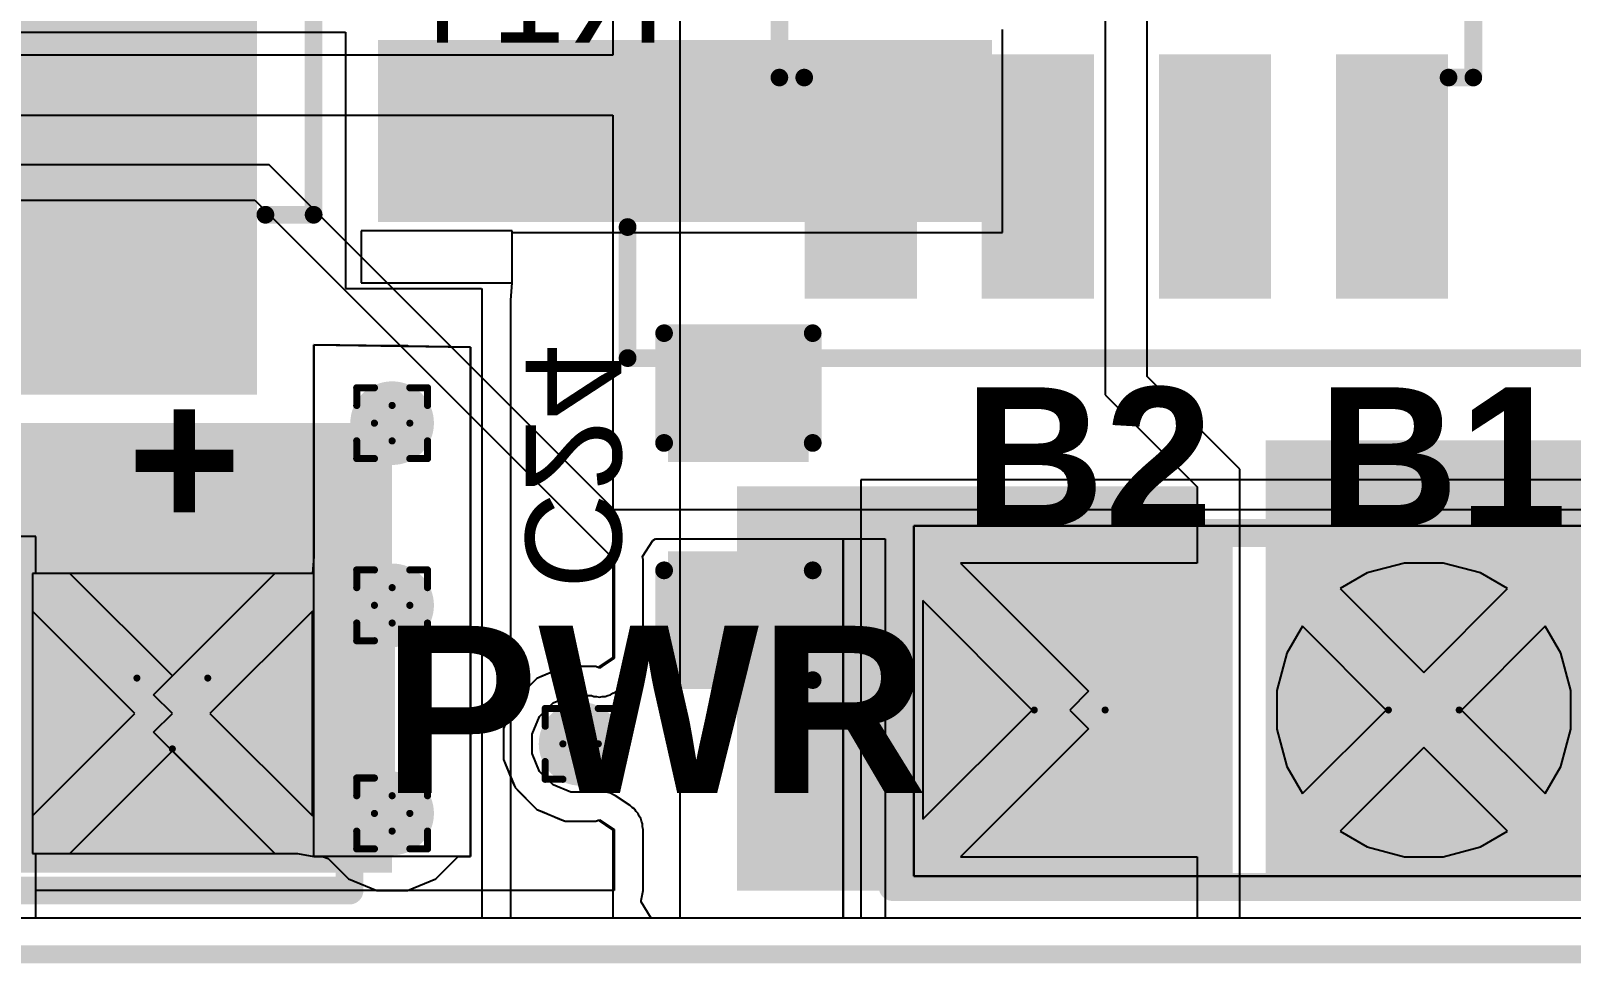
# Model space of a CAD drawing. Header units: inches. Extents: x -6 to 328, y -6 to 90.
# Drawn here: x 4.73 to 15.78, y -5.71 to 0.98 of the extents above; entities that cross this region are included whole.
import ezdxf

# ---------------------------------------------------------------- set-up
doc = ezdxf.new("R2010")
doc.units = ezdxf.units.IN
for name, color, linetype in [('Board Outline', 216, 'Continuous'), ('Bottom Layer', 5, 'Continuous'), ('Bottom Overlay', 54, 'Continuous'), ('Bottom Paste', 16, 'Continuous'), ('Bottom Solder', 6, 'Continuous'), ('Drill Drawing', 1, 'Continuous'), ('GND', 76, 'Continuous'), ('Multi-Layer', 9, 'Continuous'), ('Pad Holes', 156, 'Continuous'), ('PWR', 16, 'Continuous'), ('Top Layer', 1, 'Continuous'), ('Top Overlay', 2, 'Continuous'), ('Top Paste', 8, 'Continuous'), ('Top Solder', 216, 'Continuous'), ('Via Holes', 16, 'Continuous')]:
    doc.layers.add(name, color=color, linetype=linetype)
doc.styles.add('Arial', font='', dxfattribs={"height": 0.2})
doc.styles.add('Arial_Bold', font='', dxfattribs={"height": 0.2})
doc.styles.get('Arial').set_extended_font_data('Arial')
doc.styles.get('Arial_Bold').set_extended_font_data('Arial', bold=True)

# ---------------------------------------------------------------- blocks, each defined once
blk = doc.blocks.new('SOIC_8_B_4')
at = {"layer": 'Bottom Layer'}
for points in [[(-3.475, 1.605), (-3.475, 2.205), (-1.925, 2.205), (-1.925, 1.605)], [(1.925, 1.605), (1.925, 2.205), (3.475, 2.205), (3.475, 1.605)], [(-3.475, 0.335), (-3.475, 0.935), (-1.925, 0.935), (-1.925, 0.335)], [(1.925, 0.335), (1.925, 0.935), (3.475, 0.935), (3.475, 0.335)], [(-3.475, -0.935), (-3.475, -0.335), (-1.925, -0.335), (-1.925, -0.935)], [(1.925, -0.935), (1.925, -0.335), (3.475, -0.335), (3.475, -0.935)], [(-3.475, -2.205), (-3.475, -1.605), (-1.925, -1.605), (-1.925, -2.205)], [(1.925, -2.205), (1.925, -1.605), (3.475, -1.605), (3.475, -2.205)]]:
    blk.add_hatch(color=5, dxfattribs=at).paths.add_polyline_path(points)
at = {"layer": 'Bottom Overlay'}
blk.add_hatch(color=54, dxfattribs=at).paths.add_polyline_path([(-1.827, -2.238), (-1.497, -2.238), (-1.497, -1.578), (-1.827, -1.578)])
at = {"layer": 'Bottom Paste'}
for points in [[(-3.475, 1.605), (-3.475, 2.205), (-1.925, 2.205), (-1.925, 1.605)], [(1.925, 1.605), (1.925, 2.205), (3.475, 2.205), (3.475, 1.605)], [(-3.475, 0.335), (-3.475, 0.935), (-1.925, 0.935), (-1.925, 0.335)], [(1.925, 0.335), (1.925, 0.935), (3.475, 0.935), (3.475, 0.335)], [(-3.475, -0.935), (-3.475, -0.335), (-1.925, -0.335), (-1.925, -0.935)], [(1.925, -0.935), (1.925, -0.335), (3.475, -0.335), (3.475, -0.935)], [(-3.475, -2.205), (-3.475, -1.605), (-1.925, -1.605), (-1.925, -2.205)], [(1.925, -2.205), (1.925, -1.605), (3.475, -1.605), (3.475, -2.205)]]:
    blk.add_hatch(color=16, dxfattribs=at).paths.add_polyline_path(points)
at = {"layer": 'Bottom Solder'}
for points in [[(-3.577, 1.503), (-3.577, 2.307), (-1.823, 2.307), (-1.823, 1.503)], [(1.823, 1.503), (1.823, 2.307), (3.577, 2.307), (3.577, 1.503)], [(-3.577, 0.233), (-3.577, 1.037), (-1.823, 1.037), (-1.823, 0.233)], [(1.823, 0.233), (1.823, 1.037), (3.577, 1.037), (3.577, 0.233)], [(-3.577, -1.037), (-3.577, -0.233), (-1.823, -0.233), (-1.823, -1.037)], [(1.823, -1.037), (1.823, -0.233), (3.577, -0.233), (3.577, -1.037)], [(-3.577, -2.307), (-3.577, -1.503), (-1.823, -1.503), (-1.823, -2.307)], [(1.823, -2.307), (1.823, -1.503), (3.577, -1.503), (3.577, -2.307)]]:
    blk.add_hatch(color=6, dxfattribs=at).paths.add_polyline_path(points)
at = {"layer": 'Bottom Overlay', "const_width": 0.127}
for points in [[(1.991, 2.489), (-1.991, 2.489)], [(-1.991, 2.311), (-1.991, 2.489)], [(1.991, 2.311), (1.991, 2.489)], [(-3.759, -2.032), (-3.759, -1.778)], [(-3.632, -1.905), (-3.759, -1.778)], [(-3.759, -2.032), (-3.632, -1.905)], [(-1.991, -2.489), (-1.991, -2.311)], [(1.991, -2.489), (1.991, -2.311)], [(1.991, -2.489), (-1.991, -2.489)]]:
    blk.add_lwpolyline(points, dxfattribs=at)
at = {"layer": 'Bottom Overlay', "const_width": 0.0635}
for points in [[(-2.022, 2.489, 1), (-1.959, 2.489, 1)], [(-2.022, 2.489, 1), (-1.959, 2.489, 1)], [(1.959, 2.489, 1), (2.022, 2.489, 1)], [(1.959, 2.489, 1), (2.022, 2.489, 1)], [(-2.022, 2.311, 1), (-1.959, 2.311, 1)], [(1.959, 2.311, 1), (2.022, 2.311, 1)], [(-3.791, -1.778, 1), (-3.727, -1.778, 1)], [(-3.791, -1.778, 1), (-3.727, -1.778, 1)], [(-3.664, -1.905, 1), (-3.6, -1.905, 1)], [(-3.664, -1.905, 1), (-3.6, -1.905, 1)], [(-3.791, -2.032, 1), (-3.727, -2.032, 1)], [(-3.791, -2.032, 1), (-3.727, -2.032, 1)], [(-2.022, -2.311, 1), (-1.959, -2.311, 1)], [(1.959, -2.311, 1), (2.022, -2.311, 1)], [(-2.022, -2.489, 1), (-1.959, -2.489, 1)], [(-2.022, -2.489, 1), (-1.959, -2.489, 1)], [(1.959, -2.489, 1), (2.022, -2.489, 1)], [(1.959, -2.489, 1), (2.022, -2.489, 1)]]:
    blk.add_lwpolyline(points, format="xyb", close=True, dxfattribs=at)
blk = doc.blocks.new('HDR1X4__48')
at = {"layer": 'Bottom Layer'}
blk.add_hatch(color=5, dxfattribs=at).paths.add_polyline_path([(-0.8, 0.8), (0.8, 0.8), (0.8, -0.8), (-0.8, -0.8)])
h = blk.add_hatch(color=5, dxfattribs=at)
edge = h.paths.add_edge_path()
edge.add_arc((2.54, 0), 0.8, 0, 360)
h = blk.add_hatch(color=5, dxfattribs=at)
edge = h.paths.add_edge_path()
edge.add_arc((5.08, 0), 0.8, 0, 360)
h = blk.add_hatch(color=5, dxfattribs=at)
edge = h.paths.add_edge_path()
edge.add_arc((7.62, 0), 0.8, 0, 360)
at = {"layer": 'Bottom Solder'}
blk.add_hatch(color=6, dxfattribs=at).paths.add_polyline_path([(-0.902, 0.902), (0.902, 0.902), (0.902, -0.902), (-0.902, -0.902)])
h = blk.add_hatch(color=6, dxfattribs=at)
edge = h.paths.add_edge_path()
edge.add_arc((2.54, 0), 0.902, 0, 360)
h = blk.add_hatch(color=6, dxfattribs=at)
edge = h.paths.add_edge_path()
edge.add_arc((5.08, 0), 0.902, 0, 360)
h = blk.add_hatch(color=6, dxfattribs=at)
edge = h.paths.add_edge_path()
edge.add_arc((7.62, 0), 0.902, 0, 360)
at = {"layer": 'GND'}
blk.add_hatch(color=76, dxfattribs=at).paths.add_polyline_path([(-0.8, 0.8), (0.8, 0.8), (0.8, -0.8), (-0.8, -0.8)])
h = blk.add_hatch(color=76, dxfattribs=at)
edge = h.paths.add_edge_path()
edge.add_arc((2.54, 0), 0.8, 0, 360)
h = blk.add_hatch(color=76, dxfattribs=at)
edge = h.paths.add_edge_path()
edge.add_arc((5.08, 0), 0.8, 0, 360)
h = blk.add_hatch(color=76, dxfattribs=at)
edge = h.paths.add_edge_path()
edge.add_arc((7.62, 0), 0.8, 0, 360)
at = {"layer": 'Multi-Layer'}
blk.add_hatch(color=9, dxfattribs=at).paths.add_polyline_path([(-0.8, 0.8), (0.8, 0.8), (0.8, -0.8), (-0.8, -0.8)])
h = blk.add_hatch(color=9, dxfattribs=at)
edge = h.paths.add_edge_path()
edge.add_arc((2.54, 0), 0.8, 0, 360)
h = blk.add_hatch(color=9, dxfattribs=at)
edge = h.paths.add_edge_path()
edge.add_arc((5.08, 0), 0.8, 0, 360)
h = blk.add_hatch(color=9, dxfattribs=at)
edge = h.paths.add_edge_path()
edge.add_arc((7.62, 0), 0.8, 0, 360)
at = {"layer": 'Pad Holes'}
h = blk.add_hatch(color=7, dxfattribs=at)
edge = h.paths.add_edge_path()
edge.add_arc((0, 0), 0.475, 0, 360)
h = blk.add_hatch(color=7, dxfattribs=at)
edge = h.paths.add_edge_path()
edge.add_arc((2.54, 0), 0.475, 0, 360)
h = blk.add_hatch(color=7, dxfattribs=at)
edge = h.paths.add_edge_path()
edge.add_arc((5.08, 0), 0.475, 0, 360)
h = blk.add_hatch(color=7, dxfattribs=at)
edge = h.paths.add_edge_path()
edge.add_arc((7.62, 0), 0.475, 0, 360)
at = {"layer": 'PWR'}
blk.add_hatch(color=16, dxfattribs=at).paths.add_polyline_path([(-0.8, 0.8), (0.8, 0.8), (0.8, -0.8), (-0.8, -0.8)])
h = blk.add_hatch(color=16, dxfattribs=at)
edge = h.paths.add_edge_path()
edge.add_arc((2.54, 0), 0.8, 0, 360)
h = blk.add_hatch(color=16, dxfattribs=at)
edge = h.paths.add_edge_path()
edge.add_arc((5.08, 0), 0.8, 0, 360)
h = blk.add_hatch(color=16, dxfattribs=at)
edge = h.paths.add_edge_path()
edge.add_arc((7.62, 0), 0.8, 0, 360)
at = {"layer": 'Top Layer'}
blk.add_hatch(color=1, dxfattribs=at).paths.add_polyline_path([(-0.8, 0.8), (0.8, 0.8), (0.8, -0.8), (-0.8, -0.8)])
h = blk.add_hatch(color=1, dxfattribs=at)
edge = h.paths.add_edge_path()
edge.add_arc((2.54, 0), 0.8, 0, 360)
h = blk.add_hatch(color=1, dxfattribs=at)
edge = h.paths.add_edge_path()
edge.add_arc((5.08, 0), 0.8, 0, 360)
h = blk.add_hatch(color=1, dxfattribs=at)
edge = h.paths.add_edge_path()
edge.add_arc((7.62, 0), 0.8, 0, 360)
at = {"layer": 'Top Solder'}
blk.add_hatch(color=216, dxfattribs=at).paths.add_polyline_path([(-0.902, 0.902), (0.902, 0.902), (0.902, -0.902), (-0.902, -0.902)])
h = blk.add_hatch(color=216, dxfattribs=at)
edge = h.paths.add_edge_path()
edge.add_arc((2.54, 0), 0.902, 0, 360)
h = blk.add_hatch(color=216, dxfattribs=at)
edge = h.paths.add_edge_path()
edge.add_arc((5.08, 0), 0.902, 0, 360)
h = blk.add_hatch(color=216, dxfattribs=at)
edge = h.paths.add_edge_path()
edge.add_arc((7.62, 0), 0.902, 0, 360)
at = {"layer": 'Top Overlay', "const_width": 0.2}
for points in [[(-1.27, 1.27), (8.89, 1.27)], [(-1.27, -1.27), (-1.27, 1.27)], [(8.89, -1.27), (8.89, 1.27)], [(-1.27, -1.27), (8.89, -1.27)]]:
    blk.add_lwpolyline(points, dxfattribs=at)
at = {"layer": 'Top Overlay', "const_width": 0.1}
for points in [[(-1.32, 1.27, 1), (-1.22, 1.27, 1)], [(-1.32, 1.27, 1), (-1.22, 1.27, 1)], [(8.84, 1.27, 1), (8.94, 1.27, 1)], [(8.84, 1.27, 1), (8.94, 1.27, 1)], [(-1.32, -1.27, 1), (-1.22, -1.27, 1)], [(-1.32, -1.27, 1), (-1.22, -1.27, 1)], [(8.84, -1.27, 1), (8.94, -1.27, 1)], [(8.84, -1.27, 1), (8.94, -1.27, 1)]]:
    blk.add_lwpolyline(points, format="xyb", close=True, dxfattribs=at)
blk = doc.blocks.new('HR963370A_52')
at = {"layer": 'Top Layer'}
blk.add_hatch(color=1, dxfattribs=at).paths.add_polyline_path([(-6, 6.15), (-7.1, 6.15), (-7.1, 10.35), (-6, 10.35)])
at = {"layer": 'Top Paste'}
blk.add_hatch(color=8, dxfattribs=at).paths.add_polyline_path([(-6, 6.15), (-7.1, 6.15), (-7.1, 10.35), (-6, 10.35)])
at = {"layer": 'Top Solder'}
blk.add_hatch(color=216, dxfattribs=at).paths.add_polyline_path([(-5.898, 6.048), (-7.202, 6.048), (-7.202, 10.452), (-5.898, 10.452)])
at = {"layer": 'Top Overlay', "const_width": 0.127}
for points in [[(-8.179, 8.661), (-8.179, -8.23)], [(-8.179, 8.661), (-7.239, 8.661)]]:
    blk.add_lwpolyline(points, dxfattribs=at)
at = {"layer": 'Top Overlay', "const_width": 0.0635}
for points in [[(-8.211, 8.661, 1), (-8.147, 8.661, 1)], [(-8.211, 8.661, 1), (-8.147, 8.661, 1)], [(-7.271, 8.661, 1), (-7.207, 8.661, 1)]]:
    blk.add_lwpolyline(points, format="xyb", close=True, dxfattribs=at)
blk = doc.blocks.new('HDR1X2__54')
at = {"layer": 'Bottom Layer'}
blk.add_hatch(color=5, dxfattribs=at).paths.add_polyline_path([(-0.75, 0.75), (0.75, 0.75), (0.75, -0.75), (-0.75, -0.75)])
h = blk.add_hatch(color=5, dxfattribs=at)
edge = h.paths.add_edge_path()
edge.add_arc((2.54, 0), 0.75, 0, 360)
at = {"layer": 'Bottom Solder'}
blk.add_hatch(color=6, dxfattribs=at).paths.add_polyline_path([(-0.852, 0.852), (0.852, 0.852), (0.852, -0.852), (-0.852, -0.852)])
h = blk.add_hatch(color=6, dxfattribs=at)
edge = h.paths.add_edge_path()
edge.add_arc((2.54, 0), 0.852, 0, 360)
at = {"layer": 'GND'}
blk.add_hatch(color=76, dxfattribs=at).paths.add_polyline_path([(-0.75, 0.75), (0.75, 0.75), (0.75, -0.75), (-0.75, -0.75)])
h = blk.add_hatch(color=76, dxfattribs=at)
edge = h.paths.add_edge_path()
edge.add_arc((2.54, 0), 0.75, 0, 360)
at = {"layer": 'Multi-Layer'}
blk.add_hatch(color=9, dxfattribs=at).paths.add_polyline_path([(-0.75, 0.75), (0.75, 0.75), (0.75, -0.75), (-0.75, -0.75)])
h = blk.add_hatch(color=9, dxfattribs=at)
edge = h.paths.add_edge_path()
edge.add_arc((2.54, 0), 0.75, 0, 360)
at = {"layer": 'Pad Holes'}
h = blk.add_hatch(color=7, dxfattribs=at)
edge = h.paths.add_edge_path()
edge.add_arc((0, 0), 0.45, 0, 360)
h = blk.add_hatch(color=7, dxfattribs=at)
edge = h.paths.add_edge_path()
edge.add_arc((2.54, 0), 0.45, 0, 360)
at = {"layer": 'PWR'}
blk.add_hatch(color=16, dxfattribs=at).paths.add_polyline_path([(-0.75, 0.75), (0.75, 0.75), (0.75, -0.75), (-0.75, -0.75)])
h = blk.add_hatch(color=16, dxfattribs=at)
edge = h.paths.add_edge_path()
edge.add_arc((2.54, 0), 0.75, 0, 360)
at = {"layer": 'Top Layer'}
blk.add_hatch(color=1, dxfattribs=at).paths.add_polyline_path([(-0.75, 0.75), (0.75, 0.75), (0.75, -0.75), (-0.75, -0.75)])
h = blk.add_hatch(color=1, dxfattribs=at)
edge = h.paths.add_edge_path()
edge.add_arc((2.54, 0), 0.75, 0, 360)
at = {"layer": 'Top Solder'}
blk.add_hatch(color=216, dxfattribs=at).paths.add_polyline_path([(-0.852, 0.852), (0.852, 0.852), (0.852, -0.852), (-0.852, -0.852)])
h = blk.add_hatch(color=216, dxfattribs=at)
edge = h.paths.add_edge_path()
edge.add_arc((2.54, 0), 0.852, 0, 360)
at = {"layer": 'Top Overlay', "const_width": 0.2}
for points in [[(-1.27, 1.27), (-1.27, -1.27)], [(3.81, 1.27), (-1.27, 1.27)], [(3.81, 1.27), (3.81, -1.27)], [(3.81, -1.27), (-1.27, -1.27)]]:
    blk.add_lwpolyline(points, dxfattribs=at)
at = {"layer": 'Top Overlay', "const_width": 0.1}
for points in [[(-1.32, 1.27, 1), (-1.22, 1.27, 1)], [(-1.32, 1.27, 1), (-1.22, 1.27, 1)], [(3.76, 1.27, 1), (3.86, 1.27, 1)], [(3.76, 1.27, 1), (3.86, 1.27, 1)], [(-1.32, -1.27, 1), (-1.22, -1.27, 1)], [(-1.32, -1.27, 1), (-1.22, -1.27, 1)], [(3.76, -1.27, 1), (3.86, -1.27, 1)], [(3.76, -1.27, 1), (3.86, -1.27, 1)]]:
    blk.add_lwpolyline(points, format="xyb", close=True, dxfattribs=at)
blk = doc.blocks.new('SMA_60')
at = {"layer": 'Top Layer'}
for points in [[(-3.25, 0.85), (-0.75, 0.85), (-0.75, -0.85), (-3.25, -0.85)], [(0.75, 0.85), (3.25, 0.85), (3.25, -0.85), (0.75, -0.85)]]:
    blk.add_hatch(color=1, dxfattribs=at).paths.add_polyline_path(points)
at = {"layer": 'Top Overlay'}
for points in [[(-4.445, -1.422), (-3.278, -1.422), (-3.278, 1.422), (-4.445, 1.422)], [(-3.3, 0.924), (-2.596, 0.924), (-2.596, 1.422), (-3.3, 1.422)], [(-3.3, -1.422), (-2.596, -1.422), (-2.596, -0.924), (-3.3, -0.924)]]:
    blk.add_hatch(color=2, dxfattribs=at).paths.add_polyline_path(points)
at = {"layer": 'Top Paste'}
for points in [[(-3.25, 0.85), (-0.75, 0.85), (-0.75, -0.85), (-3.25, -0.85)], [(0.75, 0.85), (3.25, 0.85), (3.25, -0.85), (0.75, -0.85)]]:
    blk.add_hatch(color=8, dxfattribs=at).paths.add_polyline_path(points)
at = {"layer": 'Top Solder'}
for points in [[(-3.352, 0.952), (-0.648, 0.952), (-0.648, -0.952), (-3.352, -0.952)], [(0.648, 0.952), (3.352, 0.952), (3.352, -0.952), (0.648, -0.952)]]:
    blk.add_hatch(color=216, dxfattribs=at).paths.add_polyline_path(points)
at = {"layer": 'Top Overlay', "const_width": 0.127}
for points in [[(2.061, 1.358), (-2.658, 1.358)], [(2.061, 1.012), (2.061, 1.358)], [(2.061, -1.358), (2.061, -1.012)], [(2.061, -1.358), (-2.658, -1.358)]]:
    blk.add_lwpolyline(points, dxfattribs=at)
at = {"layer": 'Top Overlay', "const_width": 0.0635}
for points in [[(-2.69, 1.358, 1), (-2.626, 1.358, 1)], [(2.029, 1.358, 1), (2.093, 1.358, 1)], [(2.029, 1.358, 1), (2.093, 1.358, 1)], [(2.029, 1.012, 1), (2.093, 1.012, 1)], [(2.029, -1.012, 1), (2.093, -1.012, 1)], [(-2.69, -1.358, 1), (-2.626, -1.358, 1)], [(2.029, -1.358, 1), (2.093, -1.358, 1)], [(2.029, -1.358, 1), (2.093, -1.358, 1)]]:
    blk.add_lwpolyline(points, format="xyb", close=True, dxfattribs=at)
blk = doc.blocks.new('C___0603_B_75')
at = {"layer": 'Bottom Layer'}
for points in [[(-1.143, -0.445), (-1.143, 0.445), (-0.381, 0.445), (-0.381, -0.445)], [(0.381, -0.445), (0.381, 0.445), (1.143, 0.445), (1.143, -0.445)]]:
    blk.add_hatch(color=5, dxfattribs=at).paths.add_polyline_path(points)
at = {"layer": 'Bottom Paste'}
for points in [[(-1.143, -0.445), (-1.143, 0.445), (-0.381, 0.445), (-0.381, -0.445)], [(0.381, -0.445), (0.381, 0.445), (1.143, 0.445), (1.143, -0.445)]]:
    blk.add_hatch(color=16, dxfattribs=at).paths.add_polyline_path(points)
at = {"layer": 'Bottom Solder'}
for points in [[(-1.203, -0.504), (-1.203, 0.504), (-0.321, 0.504), (-0.321, -0.504)], [(0.321, -0.504), (0.321, 0.504), (1.203, 0.504), (1.203, -0.504)]]:
    blk.add_hatch(color=6, dxfattribs=at).paths.add_polyline_path(points)
at = {"layer": 'Bottom Overlay', "const_width": 0.127}
for points in [[(-1.245, -0.533), (-1.245, 0.533)], [(-0.457, 0.533), (-1.245, 0.533)], [(1.245, 0.533), (0.457, 0.533)], [(1.245, -0.533), (1.245, 0.533)], [(-0.457, -0.533), (-1.245, -0.533)], [(1.245, -0.533), (0.457, -0.533)]]:
    blk.add_lwpolyline(points, dxfattribs=at)
at = {"layer": 'Bottom Overlay', "const_width": 0.0635}
for points in [[(-1.276, 0.533, 1), (-1.213, 0.533, 1)], [(-1.276, 0.533, 1), (-1.213, 0.533, 1)], [(-0.489, 0.533, 1), (-0.425, 0.533, 1)], [(0.425, 0.533, 1), (0.489, 0.533, 1)], [(1.213, 0.533, 1), (1.276, 0.533, 1)], [(1.213, 0.533, 1), (1.276, 0.533, 1)], [(-1.276, -0.533, 1), (-1.213, -0.533, 1)], [(-1.276, -0.533, 1), (-1.213, -0.533, 1)], [(-0.489, -0.533, 1), (-0.425, -0.533, 1)], [(0.425, -0.533, 1), (0.489, -0.533, 1)], [(1.213, -0.533, 1), (1.276, -0.533, 1)], [(1.213, -0.533, 1), (1.276, -0.533, 1)]]:
    blk.add_lwpolyline(points, format="xyb", close=True, dxfattribs=at)

msp = doc.modelspace()

# ---------------------------------------------------------------- hatches: boundary and pattern name
at = {"layer": 'Bottom Layer'}
h = msp.add_hatch(color=5, dxfattribs=at)
edge = h.paths.add_edge_path()
edge.add_arc((7.32, -1.839), 0.3, 0, 360)
for points in [[(4.764, -5.065), (7.32, -5.065), (7.32, -1.839), (4.764, -1.839)], [(11.063, -5.192), (13.349, -5.192), (13.349, -2.855), (11.063, -2.855)], [(13.603, -5.192), (15.889, -5.192), (15.889, -2.855), (13.603, -2.855)]]:
    msp.add_hatch(color=5, dxfattribs=at).paths.add_polyline_path(points)
h = msp.add_hatch(color=5, dxfattribs=at)
edge = h.paths.add_edge_path()
edge.add_arc((7.32, -3.146), 0.3, 0, 360)
h = msp.add_hatch(color=5, dxfattribs=at)
edge = h.paths.add_edge_path()
edge.add_arc((8.672, -4.14), 0.3, 0, 360)
h = msp.add_hatch(color=5, dxfattribs=at)
edge = h.paths.add_edge_path()
edge.add_arc((7.32, -4.639), 0.3, 0, 360)
at = {"layer": 'GND'}
h = msp.add_hatch(color=76, dxfattribs=at)
edge = h.paths.add_edge_path()
edge.add_arc((7.32, -1.839), 0.3, 0, 360)
msp.add_hatch(color=76, dxfattribs=at).paths.add_polyline_path([(1.563, -4.887), (4.74, -4.887), (4.74, -2.855), (1.563, -2.855)])
h = msp.add_hatch(color=76, dxfattribs=at)
edge = h.paths.add_edge_path()
edge.add_arc((7.32, -3.146), 0.3, 0, 360)
h = msp.add_hatch(color=76, dxfattribs=at)
edge = h.paths.add_edge_path()
edge.add_arc((8.672, -4.14), 0.3, 0, 360)
h = msp.add_hatch(color=76, dxfattribs=at)
edge = h.paths.add_edge_path()
edge.add_arc((7.32, -4.639), 0.3, 0, 360)
at = {"layer": 'PWR'}
h = msp.add_hatch(color=16, dxfattribs=at)
edge = h.paths.add_edge_path()
edge.add_arc((7.32, -1.839), 0.3, 0, 360)
for points in [[(4.485, -5.065), (7.32, -5.065), (7.32, -1.839), (4.485, -1.839)], [(13.587, -5.188), (15.915, -5.188), (15.915, -1.962), (13.587, -1.962)], [(9.793, -5.192), (13.095, -5.192), (13.095, -2.292), (9.793, -2.292)]]:
    msp.add_hatch(color=16, dxfattribs=at).paths.add_polyline_path(points)
h = msp.add_hatch(color=16, dxfattribs=at)
edge = h.paths.add_edge_path()
edge.add_arc((7.32, -3.146), 0.3, 0, 360)
h = msp.add_hatch(color=16, dxfattribs=at)
edge = h.paths.add_edge_path()
edge.add_arc((8.672, -4.14), 0.3, 0, 360)
h = msp.add_hatch(color=16, dxfattribs=at)
edge = h.paths.add_edge_path()
edge.add_arc((7.32, -4.639), 0.3, 0, 360)
at = {"layer": 'Top Layer'}
h = msp.add_hatch(color=1, dxfattribs=at)
edge = h.paths.add_edge_path()
edge.add_arc((7.32, -1.839), 0.3, 0, 360)
for points in [[(4.764, -5.065), (7.32, -5.065), (7.32, -1.839), (4.764, -1.839)], [(11.063, -5.192), (13.349, -5.192), (13.349, -2.703), (11.063, -2.703)], [(13.603, -5.192), (15.889, -5.192), (15.889, -2.703), (13.603, -2.703)]]:
    msp.add_hatch(color=1, dxfattribs=at).paths.add_polyline_path(points)
h = msp.add_hatch(color=1, dxfattribs=at)
edge = h.paths.add_edge_path()
edge.add_arc((7.32, -3.146), 0.3, 0, 360)
h = msp.add_hatch(color=1, dxfattribs=at)
edge = h.paths.add_edge_path()
edge.add_arc((8.672, -4.14), 0.3, 0, 360)
h = msp.add_hatch(color=1, dxfattribs=at)
edge = h.paths.add_edge_path()
edge.add_arc((7.32, -4.639), 0.3, 0, 360)
at = {"layer": 'Top Overlay'}
msp.add_hatch(color=2, dxfattribs=at).paths.add_polyline_path([(7.014, -4.493), (7.341, -4.493), (7.341, -3.277), (7.014, -3.277)])
at = {"layer": 'Via Holes'}
h = msp.add_hatch(color=7, dxfattribs=at)
edge = h.paths.add_edge_path()
edge.add_arc((7.32, -1.839), 0.15, 0, 360)
h = msp.add_hatch(color=7, dxfattribs=at)
edge = h.paths.add_edge_path()
edge.add_arc((7.32, -3.146), 0.15, 0, 360)
h = msp.add_hatch(color=7, dxfattribs=at)
edge = h.paths.add_edge_path()
edge.add_arc((8.672, -4.14), 0.15, 0, 360)
h = msp.add_hatch(color=7, dxfattribs=at)
edge = h.paths.add_edge_path()
edge.add_arc((7.32, -4.639), 0.15, 0, 360)

# ---------------------------------------------------------------- linework, layer by layer
at = {"layer": 'Board Outline', "const_width": 0.127}
msp.add_lwpolyline([(-1.407, -5.65), (32.407, -5.65)], dxfattribs=at)
at = {"layer": 'Bottom Layer'}
for p, q in [((6.437, 0.015), (2.046, 0.015)), ((8.913, -2.461), (6.437, 0.015)), ((1.874, -0.239), (6.335, -0.239)), ((6.335, -0.239), (8.913, -2.817)), ((20.969, -2.461), (8.913, -2.461)), ((4.764, -2.652), (1.895, -2.652)), ((4.764, -2.918), (4.764, -2.652)), ((9.116, -2.795), (9.191, -2.681)), ((9.191, -2.681), (9.21, -2.669)), ((9.21, -2.669), (10.555, -2.669)), ((10.555, -2.669), (10.856, -2.669)), ((10.555, -5.391), (10.555, -2.669)), ((10.555, -2.669), (10.555, -5.391)), ((10.856, -2.669), (10.856, -5.391)), ((8.913, -2.817), (8.913, -2.836)), ((8.913, -2.836), (8.913, -2.837)), ((8.913, -2.837), (8.913, -3.526)), ((9.116, -2.796), (9.116, -2.795)), ((9.116, -2.797), (9.116, -2.796)), ((9.116, -2.798), (9.116, -2.797)), ((9.12, -2.817), (9.116, -2.798)), ((9.12, -2.836), (9.12, -2.817)), ((9.12, -2.837), (9.12, -2.836)), ((9.12, -3.526), (9.12, -2.837)), ((6.478, -2.918), (4.764, -2.918)), ((5.609, -3.787), (6.478, -2.918)), ((6.748, -3.187), (6.013, -3.922)), ((6.748, -4.657), (6.748, -3.187)), ((8.913, -3.526), (8.824, -3.586)), ((8.913, -3.526), (8.913, -3.526)), ((8.913, -3.526), (8.913, -3.526)), ((8.913, -3.526), (8.913, -3.526)), ((9.116, -3.546), (9.12, -3.526)), ((9.12, -3.526), (9.12, -3.526)), ((8.524, -3.602), (8.396, -3.655)), ((8.562, -3.586), (8.524, -3.602)), ((8.524, -3.602), (8.524, -3.602)), ((8.782, -3.586), (8.562, -3.586)), ((8.807, -3.597), (8.782, -3.586)), ((8.824, -3.586), (8.807, -3.597)), ((8.807, -3.597), (8.807, -3.597)), ((8.824, -3.586), (8.824, -3.586)), ((9.071, -3.656), (9.085, -3.641)), ((9.085, -3.641), (9.093, -3.623)), ((9.093, -3.623), (9.104, -3.606)), ((9.104, -3.606), (9.108, -3.586)), ((9.108, -3.586), (9.116, -3.567)), ((9.116, -3.567), (9.116, -3.546)), ((8.329, -3.7), (8.232, -3.797)), ((8.358, -3.671), (8.329, -3.7)), ((8.396, -3.655), (8.358, -3.671)), ((8.396, -3.655), (8.396, -3.655)), ((8.94, -3.758), (9.028, -3.699)), ((9.028, -3.699), (9.043, -3.684)), ((9.043, -3.684), (9.06, -3.673)), ((9.06, -3.673), (9.071, -3.656)), ((9.06, -3.673), (9.06, -3.673)), ((5.744, -3.922), (5.609, -3.787)), ((8.187, -3.865), (8.134, -3.992)), ((8.202, -3.827), (8.187, -3.865)), ((8.187, -3.865), (8.187, -3.865)), ((8.232, -3.797), (8.202, -3.827)), ((8.232, -3.797), (8.232, -3.797)), ((8.378, -3.944), (8.476, -3.846)), ((8.476, -3.846), (8.603, -3.794)), ((8.603, -3.794), (8.751, -3.794)), ((8.751, -3.794), (8.767, -3.8)), ((8.767, -3.8), (8.787, -3.8)), ((8.787, -3.8), (8.807, -3.804)), ((8.807, -3.804), (8.827, -3.8)), ((8.827, -3.8), (8.848, -3.8)), ((8.848, -3.8), (8.867, -3.792)), ((8.867, -3.792), (8.887, -3.788)), ((8.887, -3.788), (8.904, -3.777)), ((8.904, -3.777), (8.923, -3.769)), ((8.923, -3.769), (8.94, -3.758)), ((8.94, -3.758), (8.94, -3.758)), ((5.609, -4.057), (5.744, -3.922)), ((6.013, -3.922), (6.748, -4.657)), ((8.325, -4.071), (8.378, -3.944)), ((8.378, -3.944), (8.378, -3.944)), ((6.478, -4.926), (5.609, -4.057)), ((8.134, -3.992), (8.118, -4.03)), ((8.118, -4.03), (8.118, -4.071)), ((8.118, -4.071), (8.118, -4.209)), ((8.134, -3.992), (8.134, -3.992)), ((8.325, -4.209), (8.325, -4.071)), ((8.118, -4.209), (8.118, -4.251)), ((8.118, -4.251), (8.134, -4.289)), ((8.134, -4.289), (8.134, -4.289)), ((8.134, -4.289), (8.187, -4.416)), ((8.378, -4.337), (8.325, -4.209)), ((8.187, -4.416), (8.187, -4.416)), ((8.187, -4.416), (8.202, -4.454)), ((8.476, -4.434), (8.378, -4.337)), ((8.202, -4.454), (8.232, -4.483)), ((8.232, -4.483), (8.329, -4.581)), ((8.603, -4.487), (8.476, -4.434)), ((8.476, -4.434), (8.476, -4.434)), ((8.751, -4.487), (8.603, -4.487)), ((8.767, -4.481), (8.751, -4.487)), ((8.787, -4.481), (8.767, -4.481)), ((8.807, -4.477), (8.787, -4.481)), ((8.827, -4.481), (8.807, -4.477)), ((8.848, -4.481), (8.827, -4.481)), ((8.867, -4.489), (8.848, -4.481)), ((8.887, -4.493), (8.867, -4.489)), ((8.904, -4.504), (8.887, -4.493)), ((8.923, -4.512), (8.904, -4.504)), ((9.028, -4.582), (8.923, -4.512)), ((8.329, -4.581), (8.329, -4.581)), ((8.329, -4.581), (8.358, -4.61)), ((8.358, -4.61), (8.396, -4.626)), ((8.396, -4.626), (8.396, -4.626)), ((8.396, -4.626), (8.524, -4.679)), ((9.043, -4.597), (9.028, -4.582)), ((9.06, -4.608), (9.043, -4.597)), ((9.071, -4.625), (9.06, -4.608)), ((9.085, -4.639), (9.071, -4.625)), ((9.093, -4.658), (9.085, -4.639)), ((8.524, -4.679), (8.524, -4.679)), ((8.524, -4.679), (8.562, -4.694)), ((8.562, -4.694), (8.782, -4.694)), ((8.782, -4.694), (8.807, -4.684)), ((8.807, -4.684), (8.807, -4.684)), ((8.807, -4.684), (8.807, -4.684)), ((8.807, -4.684), (8.913, -4.755)), ((9.104, -4.675), (9.093, -4.658)), ((9.108, -4.695), (9.104, -4.675)), ((9.116, -4.714), (9.108, -4.695)), ((9.116, -4.735), (9.116, -4.714)), ((9.12, -4.755), (9.116, -4.735)), ((8.913, -4.755), (8.913, -5.065)), ((9.12, -5.192), (9.12, -4.755)), ((4.764, -5.065), (4.764, -4.926)), ((4.764, -4.926), (6.478, -4.926)), ((4.764, -5.192), (4.764, -5.065)), ((4.764, -5.065), (4.764, -5.065)), ((8.913, -5.065), (8.913, -5.192)), ((8.913, -5.192), (4.764, -5.192)), ((9.106, -5.264), (9.12, -5.192)), ((9.106, -5.273), (9.106, -5.264)), ((9.177, -5.391), (9.106, -5.273)), ((10.555, -5.391), (9.177, -5.391)), ((10.856, -5.391), (10.555, -5.391))]:
    msp.add_line(p, q, dxfattribs=at)
at = {"layer": 'Drill Drawing', "const_width": 0.0508}
for points in [[(7.066, -1.712), (7.066, -1.585)], [(7.066, -1.585), (7.193, -1.585)], [(7.193, -1.585), (7.32, -1.712)], [(7.32, -1.712), (7.447, -1.585)], [(7.447, -1.585), (7.574, -1.585)], [(7.574, -1.712), (7.574, -1.585)], [(7.066, -1.712), (7.193, -1.839)], [(7.447, -1.839), (7.574, -1.712)], [(7.066, -1.966), (7.193, -1.839)], [(7.447, -1.839), (7.574, -1.966)], [(7.066, -2.093), (7.066, -1.966)], [(7.193, -2.093), (7.32, -1.966)], [(7.32, -1.966), (7.447, -2.093)], [(7.574, -2.093), (7.574, -1.966)], [(7.066, -2.093), (7.193, -2.093)], [(7.447, -2.093), (7.574, -2.093)], [(7.066, -3.019), (7.066, -2.892)], [(7.066, -2.892), (7.193, -2.892)], [(7.193, -2.892), (7.32, -3.019)], [(7.32, -3.019), (7.447, -2.892)], [(7.447, -2.892), (7.574, -2.892)], [(7.574, -3.019), (7.574, -2.892)], [(7.066, -3.019), (7.193, -3.146)], [(7.447, -3.146), (7.574, -3.019)], [(7.066, -3.273), (7.193, -3.146)], [(7.447, -3.146), (7.574, -3.273)], [(7.066, -3.4), (7.066, -3.273)], [(7.193, -3.4), (7.32, -3.273)], [(7.32, -3.273), (7.447, -3.4)], [(7.574, -3.4), (7.574, -3.273)], [(7.066, -3.4), (7.193, -3.4)], [(7.447, -3.4), (7.574, -3.4)], [(5.49, -3.668), (5.998, -3.668)], [(5.49, -3.668), (5.744, -4.176)], [(5.744, -4.176), (5.998, -3.668)], [(8.418, -4.013), (8.418, -3.886)], [(8.418, -3.886), (8.545, -3.886)], [(8.545, -3.886), (8.672, -4.013)], [(8.672, -4.013), (8.799, -3.886)], [(8.799, -3.886), (8.926, -3.886)], [(8.926, -4.013), (8.926, -3.886)], [(8.418, -4.013), (8.545, -4.14)], [(8.799, -4.14), (8.926, -4.013)], [(8.418, -4.267), (8.545, -4.14)], [(8.799, -4.14), (8.926, -4.267)], [(8.418, -4.394), (8.418, -4.267)], [(8.545, -4.394), (8.672, -4.267)], [(8.672, -4.267), (8.799, -4.394)], [(8.926, -4.394), (8.926, -4.267)], [(7.066, -4.512), (7.066, -4.385)], [(7.066, -4.385), (7.193, -4.385)], [(7.193, -4.385), (7.32, -4.512)], [(7.32, -4.512), (7.447, -4.385)], [(7.447, -4.385), (7.574, -4.385)], [(7.574, -4.512), (7.574, -4.385)], [(8.418, -4.394), (8.545, -4.394)], [(8.799, -4.394), (8.926, -4.394)], [(7.066, -4.512), (7.193, -4.639)], [(7.447, -4.639), (7.574, -4.512)], [(7.066, -4.766), (7.193, -4.639)], [(7.447, -4.639), (7.574, -4.766)], [(7.066, -4.893), (7.066, -4.766)], [(7.193, -4.893), (7.32, -4.766)], [(7.32, -4.766), (7.447, -4.893)], [(7.574, -4.893), (7.574, -4.766)], [(7.066, -4.893), (7.193, -4.893)], [(7.447, -4.893), (7.574, -4.893)]]:
    msp.add_lwpolyline(points, dxfattribs=at)
at = {"layer": 'Drill Drawing'}
for points, const_width in [([(7.053, -1.585, 1), (7.079, -1.585, 1)], 0.0254), ([(7.053, -1.585, 1), (7.079, -1.585, 1)], 0.0254), ([(7.18, -1.585, 1), (7.206, -1.585, 1)], 0.0254), ([(7.18, -1.585, 1), (7.206, -1.585, 1)], 0.0254), ([(7.434, -1.585, 1), (7.46, -1.585, 1)], 0.0254), ([(7.434, -1.585, 1), (7.46, -1.585, 1)], 0.0254), ([(7.561, -1.585, 1), (7.587, -1.585, 1)], 0.0254), ([(7.561, -1.585, 1), (7.587, -1.585, 1)], 0.0254), ([(7.053, -1.712, 1), (7.079, -1.712, 1)], 0.0254), ([(7.053, -1.712, 1), (7.079, -1.712, 1)], 0.0254), ([(7.307, -1.712, 1), (7.333, -1.712, 1)], 0.0254), ([(7.307, -1.712, 1), (7.333, -1.712, 1)], 0.0254), ([(7.561, -1.712, 1), (7.587, -1.712, 1)], 0.0254), ([(7.561, -1.712, 1), (7.587, -1.712, 1)], 0.0254), ([(7.18, -1.839, 1), (7.206, -1.839, 1)], 0.0254), ([(7.18, -1.839, 1), (7.206, -1.839, 1)], 0.0254), ([(7.434, -1.839, 1), (7.46, -1.839, 1)], 0.0254), ([(7.434, -1.839, 1), (7.46, -1.839, 1)], 0.0254), ([(7.053, -1.966, 1), (7.079, -1.966, 1)], 0.0254), ([(7.053, -1.966, 1), (7.079, -1.966, 1)], 0.0254), ([(7.307, -1.966, 1), (7.333, -1.966, 1)], 0.0254), ([(7.307, -1.966, 1), (7.333, -1.966, 1)], 0.0254), ([(7.561, -1.966, 1), (7.587, -1.966, 1)], 0.0254), ([(7.561, -1.966, 1), (7.587, -1.966, 1)], 0.0254), ([(7.053, -2.093, 1), (7.079, -2.093, 1)], 0.0254), ([(7.053, -2.093, 1), (7.079, -2.093, 1)], 0.0254), ([(7.18, -2.093, 1), (7.206, -2.093, 1)], 0.0254), ([(7.18, -2.093, 1), (7.206, -2.093, 1)], 0.0254), ([(7.434, -2.093, 1), (7.46, -2.093, 1)], 0.0254), ([(7.434, -2.093, 1), (7.46, -2.093, 1)], 0.0254), ([(7.561, -2.093, 1), (7.587, -2.093, 1)], 0.0254), ([(7.561, -2.093, 1), (7.587, -2.093, 1)], 0.0254), ([(7.053, -2.892, 1), (7.079, -2.892, 1)], 0.0254), ([(7.053, -2.892, 1), (7.079, -2.892, 1)], 0.0254), ([(7.18, -2.892, 1), (7.206, -2.892, 1)], 0.0254), ([(7.18, -2.892, 1), (7.206, -2.892, 1)], 0.0254), ([(7.434, -2.892, 1), (7.46, -2.892, 1)], 0.0254), ([(7.434, -2.892, 1), (7.46, -2.892, 1)], 0.0254), ([(7.561, -2.892, 1), (7.587, -2.892, 1)], 0.0254), ([(7.561, -2.892, 1), (7.587, -2.892, 1)], 0.0254), ([(7.053, -3.019, 1), (7.079, -3.019, 1)], 0.0254), ([(7.053, -3.019, 1), (7.079, -3.019, 1)], 0.0254), ([(7.307, -3.019, 1), (7.333, -3.019, 1)], 0.0254), ([(7.307, -3.019, 1), (7.333, -3.019, 1)], 0.0254), ([(7.561, -3.019, 1), (7.587, -3.019, 1)], 0.0254), ([(7.561, -3.019, 1), (7.587, -3.019, 1)], 0.0254), ([(7.18, -3.146, 1), (7.206, -3.146, 1)], 0.0254), ([(7.18, -3.146, 1), (7.206, -3.146, 1)], 0.0254), ([(7.434, -3.146, 1), (7.46, -3.146, 1)], 0.0254), ([(7.434, -3.146, 1), (7.46, -3.146, 1)], 0.0254), ([(7.053, -3.273, 1), (7.079, -3.273, 1)], 0.0254), ([(7.053, -3.273, 1), (7.079, -3.273, 1)], 0.0254), ([(7.307, -3.273, 1), (7.333, -3.273, 1)], 0.0254), ([(7.307, -3.273, 1), (7.333, -3.273, 1)], 0.0254), ([(7.561, -3.273, 1), (7.587, -3.273, 1)], 0.0254), ([(7.561, -3.273, 1), (7.587, -3.273, 1)], 0.0254), ([(7.053, -3.4, 1), (7.079, -3.4, 1)], 0.0254), ([(7.053, -3.4, 1), (7.079, -3.4, 1)], 0.0254), ([(7.18, -3.4, 1), (7.206, -3.4, 1)], 0.0254), ([(7.18, -3.4, 1), (7.206, -3.4, 1)], 0.0254), ([(7.434, -3.4, 1), (7.46, -3.4, 1)], 0.0254), ([(7.434, -3.4, 1), (7.46, -3.4, 1)], 0.0254), ([(7.561, -3.4, 1), (7.587, -3.4, 1)], 0.0254), ([(7.561, -3.4, 1), (7.587, -3.4, 1)], 0.0254), ([(5.477, -3.668, 1), (5.502, -3.668, 1)], 0.0254), ([(5.477, -3.668, 1), (5.502, -3.668, 1)], 0.0254), ([(5.985, -3.668, 1), (6.01, -3.668, 1)], 0.0254), ([(5.985, -3.668, 1), (6.01, -3.668, 1)], 0.0254), ([(12.435, -3.897, 1), (11.927, -3.897, 1)], 0.0508), ([(14.975, -3.897, 1), (14.467, -3.897, 1)], 0.0508), ([(8.405, -3.886, 1), (8.431, -3.886, 1)], 0.0254), ([(8.405, -3.886, 1), (8.431, -3.886, 1)], 0.0254), ([(8.532, -3.886, 1), (8.558, -3.886, 1)], 0.0254), ([(8.532, -3.886, 1), (8.558, -3.886, 1)], 0.0254), ([(8.786, -3.886, 1), (8.812, -3.886, 1)], 0.0254), ([(8.786, -3.886, 1), (8.812, -3.886, 1)], 0.0254), ([(8.913, -3.886, 1), (8.939, -3.886, 1)], 0.0254), ([(8.913, -3.886, 1), (8.939, -3.886, 1)], 0.0254), ([(11.914, -3.897, 1), (11.939, -3.897, 1)], 0.0254), ([(12.422, -3.897, 1), (12.447, -3.897, 1)], 0.0254), ([(14.454, -3.897, 1), (14.479, -3.897, 1)], 0.0254), ([(14.962, -3.897, 1), (14.987, -3.897, 1)], 0.0254), ([(8.405, -4.013, 1), (8.431, -4.013, 1)], 0.0254), ([(8.405, -4.013, 1), (8.431, -4.013, 1)], 0.0254), ([(8.659, -4.013, 1), (8.685, -4.013, 1)], 0.0254), ([(8.659, -4.013, 1), (8.685, -4.013, 1)], 0.0254), ([(8.913, -4.013, 1), (8.939, -4.013, 1)], 0.0254), ([(8.913, -4.013, 1), (8.939, -4.013, 1)], 0.0254), ([(5.731, -4.176, 1), (5.756, -4.176, 1)], 0.0254), ([(5.731, -4.176, 1), (5.756, -4.176, 1)], 0.0254), ([(8.532, -4.14, 1), (8.558, -4.14, 1)], 0.0254), ([(8.532, -4.14, 1), (8.558, -4.14, 1)], 0.0254), ([(8.786, -4.14, 1), (8.812, -4.14, 1)], 0.0254), ([(8.786, -4.14, 1), (8.812, -4.14, 1)], 0.0254), ([(8.405, -4.267, 1), (8.431, -4.267, 1)], 0.0254), ([(8.405, -4.267, 1), (8.431, -4.267, 1)], 0.0254), ([(8.659, -4.267, 1), (8.685, -4.267, 1)], 0.0254), ([(8.659, -4.267, 1), (8.685, -4.267, 1)], 0.0254), ([(8.913, -4.267, 1), (8.939, -4.267, 1)], 0.0254), ([(8.913, -4.267, 1), (8.939, -4.267, 1)], 0.0254), ([(7.053, -4.385, 1), (7.079, -4.385, 1)], 0.0254), ([(7.053, -4.385, 1), (7.079, -4.385, 1)], 0.0254), ([(7.18, -4.385, 1), (7.206, -4.385, 1)], 0.0254), ([(7.18, -4.385, 1), (7.206, -4.385, 1)], 0.0254), ([(7.434, -4.385, 1), (7.46, -4.385, 1)], 0.0254), ([(7.434, -4.385, 1), (7.46, -4.385, 1)], 0.0254), ([(7.561, -4.385, 1), (7.587, -4.385, 1)], 0.0254), ([(7.561, -4.385, 1), (7.587, -4.385, 1)], 0.0254), ([(8.405, -4.394, 1), (8.431, -4.394, 1)], 0.0254), ([(8.405, -4.394, 1), (8.431, -4.394, 1)], 0.0254), ([(8.532, -4.394, 1), (8.558, -4.394, 1)], 0.0254), ([(8.532, -4.394, 1), (8.558, -4.394, 1)], 0.0254), ([(8.786, -4.394, 1), (8.812, -4.394, 1)], 0.0254), ([(8.786, -4.394, 1), (8.812, -4.394, 1)], 0.0254), ([(8.913, -4.394, 1), (8.939, -4.394, 1)], 0.0254), ([(8.913, -4.394, 1), (8.939, -4.394, 1)], 0.0254), ([(7.053, -4.512, 1), (7.079, -4.512, 1)], 0.0254), ([(7.053, -4.512, 1), (7.079, -4.512, 1)], 0.0254), ([(7.307, -4.512, 1), (7.333, -4.512, 1)], 0.0254), ([(7.307, -4.512, 1), (7.333, -4.512, 1)], 0.0254), ([(7.561, -4.512, 1), (7.587, -4.512, 1)], 0.0254), ([(7.561, -4.512, 1), (7.587, -4.512, 1)], 0.0254), ([(7.18, -4.639, 1), (7.206, -4.639, 1)], 0.0254), ([(7.18, -4.639, 1), (7.206, -4.639, 1)], 0.0254), ([(7.434, -4.639, 1), (7.46, -4.639, 1)], 0.0254), ([(7.434, -4.639, 1), (7.46, -4.639, 1)], 0.0254), ([(7.053, -4.766, 1), (7.079, -4.766, 1)], 0.0254), ([(7.053, -4.766, 1), (7.079, -4.766, 1)], 0.0254), ([(7.307, -4.766, 1), (7.333, -4.766, 1)], 0.0254), ([(7.307, -4.766, 1), (7.333, -4.766, 1)], 0.0254), ([(7.561, -4.766, 1), (7.587, -4.766, 1)], 0.0254), ([(7.561, -4.766, 1), (7.587, -4.766, 1)], 0.0254), ([(7.053, -4.893, 1), (7.079, -4.893, 1)], 0.0254), ([(7.053, -4.893, 1), (7.079, -4.893, 1)], 0.0254), ([(7.18, -4.893, 1), (7.206, -4.893, 1)], 0.0254), ([(7.18, -4.893, 1), (7.206, -4.893, 1)], 0.0254), ([(7.434, -4.893, 1), (7.46, -4.893, 1)], 0.0254), ([(7.434, -4.893, 1), (7.46, -4.893, 1)], 0.0254), ([(7.561, -4.893, 1), (7.587, -4.893, 1)], 0.0254), ([(7.561, -4.893, 1), (7.587, -4.893, 1)], 0.0254)]:
    msp.add_lwpolyline(points, format="xyb", close=True, dxfattribs=dict(at, const_width=const_width))
at = {"layer": 'GND'}
for p, q in [((6.758, -1.276), (7.882, -1.294)), ((6.758, -4.949), (6.758, -1.276)), ((7.32, -1.285), (6.758, -1.276)), ((6.758, -1.276), (6.758, -2.795)), ((7.43, -1.285), (7.32, -1.285)), ((7.435, -1.287), (7.43, -1.285)), ((7.882, -1.294), (7.435, -1.287)), ((7.882, -1.294), (7.882, -4.949)), ((7.882, -4.949), (7.882, -1.294)), ((11.063, -5.09), (11.063, -2.576)), ((11.063, -2.576), (21.02, -2.576)), ((21.02, -2.576), (11.063, -2.576)), ((11.063, -2.576), (11.063, -5.09)), ((6.758, -2.795), (6.748, -2.918)), ((6.631, -2.918), (4.74, -2.918)), ((4.74, -2.918), (4.74, -4.926)), ((6.748, -2.918), (6.631, -2.918)), ((4.74, -4.926), (6.641, -4.926)), ((6.641, -4.926), (6.758, -4.949)), ((7.882, -4.949), (6.758, -4.949)), ((6.758, -4.949), (6.82, -4.949)), ((6.82, -4.949), (6.86, -4.962)), ((6.86, -4.962), (7.006, -5.109)), ((7.634, -5.109), (7.79, -4.953)), ((7.79, -4.953), (7.791, -4.949)), ((7.791, -4.949), (7.882, -4.949)), ((7.006, -5.109), (7.21, -5.193)), ((7.21, -5.193), (7.43, -5.193)), ((7.43, -5.193), (7.634, -5.109)), ((21.02, -5.09), (11.063, -5.09)), ((11.063, -5.09), (21.02, -5.09)), ((32.3, -5.391), (-1.3, -5.391))]:
    msp.add_line(p, q, dxfattribs=at)
at = {"layer": 'PWR'}
for p, q in [((8.904, 10.378), (8.904, 0.802)), ((9.387, -5.391), (9.387, 10.378)), ((12.435, 10.378), (12.435, -1.636)), ((12.736, -1.505), (12.736, 10.382)), ((8.904, 0.802), (1.674, 0.802)), ((1.874, 0.371), (8.904, 0.371)), ((8.904, 0.371), (8.904, -3.523)), ((13.4, -2.169), (12.736, -1.505)), ((12.435, -1.636), (13.095, -2.296)), ((13.4, -5.391), (13.4, -2.169)), ((13.095, -2.296), (13.095, -2.843)), ((13.095, -2.843), (11.396, -2.843)), ((11.396, -2.843), (12.315, -3.762)), ((14.582, -2.843), (14.314, -2.914)), ((14.86, -2.843), (14.582, -2.843)), ((15.128, -2.914), (14.86, -2.843)), ((6.478, -2.918), (5.009, -2.918)), ((5.009, -2.918), (5.744, -3.653)), ((5.744, -3.653), (6.478, -2.918)), ((14.314, -2.914), (14.12, -3.026)), ((15.322, -3.026), (15.128, -2.914)), ((14.12, -3.026), (14.721, -3.627)), ((14.721, -3.627), (15.322, -3.026)), ((5.474, -3.922), (4.74, -3.187)), ((4.74, -3.187), (4.74, -4.657)), ((6.748, -3.187), (6.013, -3.922)), ((6.748, -4.657), (6.748, -3.187)), ((11.911, -3.897), (11.127, -3.112)), ((11.127, -3.112), (11.127, -4.681)), ((13.851, -3.296), (13.739, -3.49)), ((14.451, -3.897), (13.851, -3.296)), ((15.591, -3.296), (14.99, -3.897)), ((15.703, -3.49), (15.591, -3.296)), ((8.904, -3.523), (8.799, -3.593)), ((13.739, -3.49), (13.667, -3.758)), ((15.775, -3.758), (15.703, -3.49)), ((8.562, -3.586), (8.358, -3.671)), ((8.782, -3.586), (8.562, -3.586)), ((8.799, -3.593), (8.782, -3.586)), ((8.358, -3.671), (8.202, -3.827)), ((8.202, -3.827), (8.118, -4.03)), ((12.315, -3.762), (12.181, -3.897)), ((13.667, -3.758), (13.667, -4.035)), ((15.775, -4.035), (15.775, -3.758)), ((4.74, -4.657), (5.474, -3.922)), ((6.013, -3.922), (6.748, -4.657)), ((11.127, -4.681), (11.911, -3.897)), ((12.181, -3.897), (12.315, -4.031)), ((13.851, -4.497), (14.451, -3.897)), ((14.99, -3.897), (15.591, -4.497)), ((8.118, -4.03), (8.118, -4.251)), ((12.315, -4.031), (11.396, -4.951)), ((13.667, -4.035), (13.739, -4.303)), ((15.703, -4.303), (15.775, -4.035)), ((5.744, -4.191), (5.009, -4.926)), ((6.478, -4.926), (5.744, -4.191)), ((14.721, -4.166), (14.12, -4.767)), ((15.322, -4.767), (14.721, -4.166)), ((8.118, -4.251), (8.202, -4.454)), ((13.739, -4.303), (13.851, -4.497)), ((15.591, -4.497), (15.703, -4.303)), ((8.202, -4.454), (8.358, -4.61)), ((8.358, -4.61), (8.562, -4.694)), ((8.562, -4.694), (8.782, -4.694)), ((8.782, -4.694), (8.799, -4.688)), ((8.799, -4.688), (8.904, -4.758)), ((8.904, -4.758), (8.904, -5.391)), ((14.12, -4.767), (14.314, -4.879)), ((15.128, -4.879), (15.322, -4.767)), ((5.009, -4.926), (6.478, -4.926)), ((11.396, -4.951), (13.095, -4.951)), ((13.095, -4.951), (13.095, -5.391)), ((14.314, -4.879), (14.582, -4.951)), ((14.582, -4.951), (14.86, -4.951)), ((14.86, -4.951), (15.128, -4.879)), ((8.904, -5.391), (4.485, -5.391)), ((13.095, -5.391), (9.387, -5.391)), ((15.915, -5.391), (13.4, -5.391))]:
    msp.add_line(p, q, dxfattribs=at)
at = {"layer": 'Top Layer'}
for p, q in [((1.874, 0.967), (6.985, 0.967)), ((6.985, 0.967), (6.985, -0.874)), ((11.698, -0.471), (11.698, 0.985)), ((8.18, -0.459), (7.098, -0.459)), ((7.098, -0.459), (7.098, -0.833)), ((8.18, -0.833), (8.18, -0.459)), ((8.18, -0.833), (8.18, -0.471)), ((8.18, -0.471), (11.698, -0.471)), ((6.985, -0.874), (7.962, -0.874)), ((7.098, -0.833), (7.861, -0.833)), ((7.861, -0.833), (8.18, -0.833)), ((7.962, -0.874), (7.963, -0.879)), ((7.963, -0.879), (7.963, -0.889)), ((8.172, -0.956), (8.18, -0.833)), ((8.18, -0.833), (8.18, -0.833)), ((7.963, -0.889), (7.964, -0.894)), ((7.964, -0.894), (7.964, -4.926)), ((8.172, -4.926), (8.172, -0.956)), ((21.401, -2.246), (10.682, -2.246)), ((10.682, -2.246), (10.682, -5.391)), ((4.764, -2.652), (1.895, -2.652)), ((4.764, -2.918), (4.764, -2.652)), ((6.478, -2.918), (4.764, -2.918)), ((5.609, -3.787), (6.478, -2.918)), ((6.748, -3.187), (6.013, -3.922)), ((6.748, -4.657), (6.748, -3.187)), ((5.744, -3.922), (5.609, -3.787)), ((5.609, -4.057), (5.744, -3.922)), ((6.013, -3.922), (6.748, -4.657)), ((6.478, -4.926), (5.609, -4.057)), ((4.764, -5.391), (4.764, -4.926)), ((4.764, -4.926), (6.478, -4.926)), ((7.964, -4.926), (7.964, -5.391)), ((8.172, -5.391), (8.172, -4.926)), ((7.964, -5.391), (4.764, -5.391)), ((10.682, -5.391), (8.172, -5.391))]:
    msp.add_line(p, q, dxfattribs=at)

# ---------------------------------------------------------------- block references
for name, p, rotation in [('HR963370A_52', (17.67, 6.807), 90), ('SOIC_8_B_4', (12.587, 2.631), 270), ('SMA_60', (5.399, 1.717), 270), ('C___0603_B_75', (9.804, -2.438), 270), ('HDR1X2__54', (5.744, -3.922), 180)]:
    msp.add_blockref(name, p, dxfattribs=dict(rotation=rotation))
msp.add_blockref('HDR1X4__48', (12.181, -3.897))

# ---------------------------------------------------------------- texts
at = {"layer": 'Bottom Overlay', "style": 'Arial', "text_generation_flag": 2}
msp.add_text('R14', height=0.6858, dxfattribs=at).set_placement((9.279, 0.891))
msp.add_text('C24', height=0.6858, rotation=270, dxfattribs=at).set_placement((8.278, -3.03))
at = {"layer": 'Top Overlay', "style": 'Arial_Bold'}
for s, p in [('B2', (11.422, -2.582)), ('B1', (13.962, -2.582)), ('+', (5.421, -2.593))]:
    msp.add_text(s, height=1, dxfattribs=at).set_placement(p)
msp.add_text('PWR', height=1.2, rotation=360, dxfattribs=at).set_placement((7.251, -4.493))

doc.saveas('drawing.dxf')
